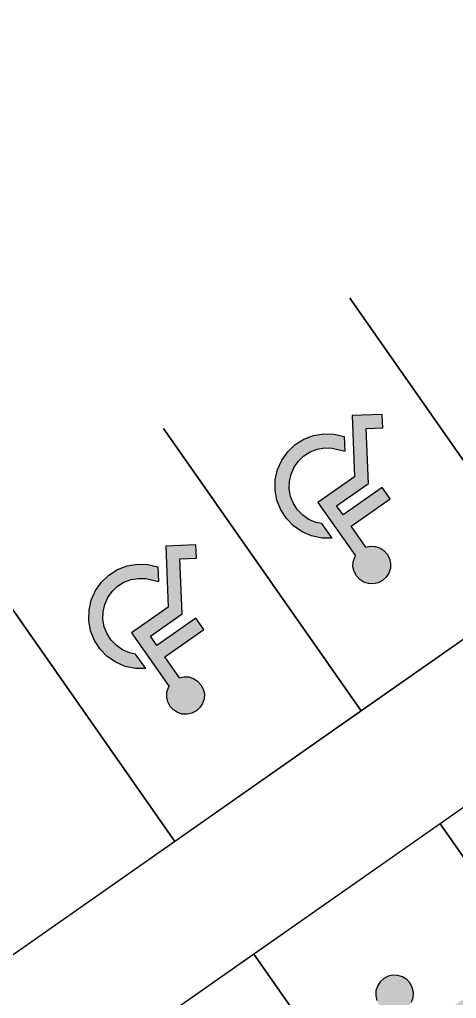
# Model space of a CAD drawing. Header units: millimetres. Extents: x 152904052 to 153933663, y 538271515 to 539240469.
# Drawn here: x 153312901 to 153319240, y 538631417 to 538645618 of the extents above; entities that cross this region are included whole.
import ezdxf

# ---------------------------------------------------------------- set-up
doc = ezdxf.new("R2010")
doc.units = ezdxf.units.MM
doc.layers.add('SCHM', color=9, linetype='Continuous')

msp = doc.modelspace()

# ---------------------------------------------------------------- hatches: boundary and pattern name
at = {"layer": 'SCHM'}
for points in [[(153318188.5, 538637914.1), (153318236.9, 538637861.3), (153318269.9, 538637797.9), (153318285.4, 538637728), (153318282.3, 538637656.5), (153318260.7, 538637588.2), (153318222.3, 538637527.9), (153318169.5, 538637479.5), (153318106, 538637446.5), (153318036.2, 538637431), (153317964.7, 538637434.1), (153317896.4, 538637455.6), (153317836.1, 538637494.1), (153317787.7, 538637546.8), (153317754.7, 538637610.3), (153317739.2, 538637680.2), (153317742.3, 538637751.7), (153317763.8, 538637819.9), (153317774.6, 538637836.8), (153317230.9, 538638613.2), (153317762.8, 538638985.7), (153317725.3, 538639871.8), (153318162.5, 538639890.4), (153318170.7, 538639695.7), (153317928.2, 538639685.5), (153317962, 538638887.3), (153317502.2, 538638565.4), (153317595.9, 538638431.6), (153318162.2, 538638828.1), (153318277.5, 538638663.5), (153317711.2, 538638267), (153317924.1, 538637962.9), (153317988.4, 538637977.2), (153318059.9, 538637974.1), (153318128.1, 538637952.6)], [(153317200, 538638323.2), (153317288.5, 538638304.8), (153317435.3, 538638095.1), (153317285.2, 538638096.2), (153317138.3, 538638126.8), (153317000.3, 538638185.7), (153316876.6, 538638270.6), (153316772, 538638378.2), (153316690.6, 538638504.2), (153316635.5, 538638643.8), (153316609, 538638791.5), (153316612.1, 538638941.5), (153316644.5, 538639088), (153316705.2, 538639225.2), (153316791.7, 538639347.8), (153316900.6, 538639451), (153317027.7, 538639530.8), (153317168, 538639584.1), (153317316, 538639608.7), (153317466, 538639603.7), (153317612, 538639569.3), (153317621, 538639356.7), (153317438.8, 538639399.6), (153317329.5, 538639403.3), (153317221.6, 538639385.4), (153317119.4, 538639346.6), (153317026.7, 538639288.4), (153316947.4, 538639213.2), (153316884.3, 538639123.8), (153316840.1, 538639023.8), (153316816.4, 538638917), (153316814.2, 538638807.6), (153316833.5, 538638700), (153316873.6, 538638598.3), (153316933, 538638506.4), (153317009.2, 538638428), (153317099.4, 538638366.1)], [(153315485.3, 538636021.3), (153315533.7, 538635968.5), (153315566.7, 538635905.1), (153315582.2, 538635835.2), (153315579.1, 538635763.7), (153315557.5, 538635695.4), (153315519.1, 538635635.1), (153315466.3, 538635586.7), (153315402.8, 538635553.7), (153315333, 538635538.2), (153315261.5, 538635541.3), (153315193.2, 538635562.8), (153315132.9, 538635601.3), (153315084.5, 538635654), (153315051.5, 538635717.5), (153315036, 538635787.4), (153315039.1, 538635858.9), (153315060.6, 538635927.1), (153315071.4, 538635944), (153314527.7, 538636720.4), (153315059.6, 538637092.9), (153315022.1, 538637979), (153315459.3, 538637997.6), (153315467.5, 538637802.9), (153315225, 538637792.6), (153315258.8, 538636994.5), (153314799, 538636672.6), (153314892.7, 538636538.8), (153315459, 538636935.3), (153315574.3, 538636770.7), (153315008, 538636374.2), (153315220.9, 538636070.1), (153315285.2, 538636084.4), (153315356.7, 538636081.3), (153315424.9, 538636059.7)], [(153314496.8, 538636430.4), (153314585.3, 538636412), (153314732.1, 538636202.3), (153314582, 538636203.4), (153314435.1, 538636234), (153314297.1, 538636292.9), (153314173.4, 538636377.8), (153314068.8, 538636485.4), (153313987.4, 538636611.4), (153313932.3, 538636751), (153313905.8, 538636898.7), (153313908.8, 538637048.7), (153313941.3, 538637195.2), (153314002, 538637332.4), (153314088.5, 538637455), (153314197.4, 538637558.2), (153314324.5, 538637638), (153314464.8, 538637691.3), (153314612.8, 538637715.9), (153314762.7, 538637710.9), (153314908.8, 538637676.5), (153314917.8, 538637463.9), (153314735.6, 538637506.8), (153314626.3, 538637510.5), (153314518.4, 538637492.5), (153314416.2, 538637453.8), (153314323.5, 538637395.6), (153314244.1, 538637320.4), (153314181.1, 538637231), (153314136.9, 538637131), (153314113.2, 538637024.2), (153314111, 538636914.8), (153314130.3, 538636807.2), (153314170.4, 538636705.5), (153314229.8, 538636613.6), (153314306, 538636535.2), (153314396.2, 538636473.3)], [(153318599.5, 538631573.7), (153318566.5, 538631637.2), (153318518.1, 538631690), (153318457.8, 538631728.4), (153318389.5, 538631749.9), (153318318, 538631753), (153318248.2, 538631737.6), (153318184.7, 538631704.5), (153318131.9, 538631656.2), (153318093.5, 538631595.8), (153318071.9, 538631527.5), (153318068.8, 538631456.1), (153318084.3, 538631386.2), (153318117.4, 538631322.7), (153318165.7, 538631269.9), (153318226.1, 538631231.5), (153318294.3, 538631210), (153318365.8, 538631206.8), (153318385.3, 538631211.2), (153318929, 538630434.7), (153319460.9, 538630807.2), (153320280.8, 538630468.8), (153320447.7, 538630873.3), (153320267.6, 538630947.6), (153320175, 538630723.2), (153319436.6, 538631028), (153318976.8, 538630706.1), (153318883.2, 538630839.8), (153319449.4, 538631236.3), (153319334.1, 538631401), (153318767.9, 538631004.5), (153318555, 538631308.5), (153318590.4, 538631364.1), (153318611.9, 538631432.3), (153318615, 538631503.8)]]:
    msp.add_hatch(color=256, dxfattribs=at).paths.add_polyline_path(points)

# ---------------------------------------------------------------- linework, layer by layer
for p, q in [((153318162.5, 538639890.4), (153317725.3, 538639871.8)), ((153317725.3, 538639871.8), (153317762.8, 538638985.7)), ((153318170.7, 538639695.7), (153318162.5, 538639890.4)), ((153317928.2, 538639685.5), (153318170.7, 538639695.7)), ((153317962, 538638887.3), (153317928.2, 538639685.5)), ((153316900.6, 538639451), (153317027.7, 538639530.8)), ((153317027.7, 538639530.8), (153317168, 538639584.1)), ((153317168, 538639584.1), (153317316, 538639608.7)), ((153317316, 538639608.7), (153317466, 538639603.7)), ((153317466, 538639603.7), (153317612, 538639569.3)), ((153317612, 538639569.3), (153317621, 538639356.7)), ((153316791.7, 538639347.8), (153316900.6, 538639451)), ((153317119.4, 538639346.6), (153317221.6, 538639385.4)), ((153317221.6, 538639385.4), (153317329.5, 538639403.3)), ((153317329.5, 538639403.3), (153317438.8, 538639399.6)), ((153317438.8, 538639399.6), (153317621, 538639356.7)), ((153316705.2, 538639225.2), (153316791.7, 538639347.8)), ((153316947.4, 538639213.2), (153317026.7, 538639288.4)), ((153317026.7, 538639288.4), (153317119.4, 538639346.6)), ((153316644.5, 538639088), (153316705.2, 538639225.2)), ((153316840.1, 538639023.8), (153316884.3, 538639123.8)), ((153316884.3, 538639123.8), (153316947.4, 538639213.2)), ((153316612.1, 538638941.5), (153316644.5, 538639088)), ((153316816.4, 538638917), (153316840.1, 538639023.8)), ((153317762.8, 538638985.7), (153317230.9, 538638613.2)), ((153316609, 538638791.5), (153316612.1, 538638941.5)), ((153316814.2, 538638807.6), (153316816.4, 538638917)), ((153317502.2, 538638565.4), (153317962, 538638887.3)), ((153318162.2, 538638828.1), (153317595.9, 538638431.6)), ((153318277.5, 538638663.5), (153318162.2, 538638828.1)), ((153316635.5, 538638643.8), (153316609, 538638791.5)), ((153316833.5, 538638700), (153316814.2, 538638807.6)), ((153316873.6, 538638598.3), (153316833.5, 538638700)), ((153316690.6, 538638504.2), (153316635.5, 538638643.8)), ((153316933, 538638506.4), (153316873.6, 538638598.3)), ((153317230.9, 538638613.2), (153317774.6, 538637836.8)), ((153317595.9, 538638431.6), (153317502.2, 538638565.4)), ((153317711.2, 538638267), (153318277.5, 538638663.5)), ((153316772, 538638378.2), (153316690.6, 538638504.2)), ((153317009.2, 538638428), (153316933, 538638506.4)), ((153317099.4, 538638366.1), (153317009.2, 538638428)), ((153316876.6, 538638270.6), (153316772, 538638378.2)), ((153317000.3, 538638185.7), (153316876.6, 538638270.6)), ((153317200, 538638323.2), (153317099.4, 538638366.1)), ((153317288.5, 538638304.8), (153317200, 538638323.2)), ((153317435.3, 538638095.1), (153317288.5, 538638304.8)), ((153317924.1, 538637962.9), (153317711.2, 538638267)), ((153317138.3, 538638126.8), (153317000.3, 538638185.7)), ((153317285.2, 538638096.2), (153317138.3, 538638126.8)), ((153315459.3, 538637997.6), (153315022.1, 538637979)), ((153315022.1, 538637979), (153315059.6, 538637092.9)), ((153315467.5, 538637802.9), (153315459.3, 538637997.6)), ((153317435.3, 538638095.1), (153317285.2, 538638096.2)), ((153317924.1, 538637962.9), (153317988.4, 538637977.2)), ((153317988.4, 538637977.2), (153318059.9, 538637974.1)), ((153318059.9, 538637974.1), (153318128.1, 538637952.6)), ((153317763.8, 538637819.9), (153317774.6, 538637836.8)), ((153318128.1, 538637952.6), (153318188.5, 538637914.1)), ((153318188.5, 538637914.1), (153318236.9, 538637861.3)), ((153318236.9, 538637861.3), (153318269.9, 538637797.9)), ((153314324.5, 538637638), (153314464.8, 538637691.3)), ((153314464.8, 538637691.3), (153314612.8, 538637715.9)), ((153314612.8, 538637715.9), (153314762.7, 538637710.9)), ((153314762.7, 538637710.9), (153314908.8, 538637676.5)), ((153315225, 538637792.6), (153315467.5, 538637802.9)), ((153315258.8, 538636994.5), (153315225, 538637792.6)), ((153317739.2, 538637680.2), (153317742.3, 538637751.7)), ((153317754.7, 538637610.3), (153317739.2, 538637680.2)), ((153317742.3, 538637751.7), (153317763.8, 538637819.9)), ((153318269.9, 538637797.9), (153318285.4, 538637728)), ((153318285.4, 538637728), (153318282.3, 538637656.5)), ((153314088.5, 538637455), (153314197.4, 538637558.2)), ((153314197.4, 538637558.2), (153314324.5, 538637638)), ((153314908.8, 538637676.5), (153314917.8, 538637463.9)), ((153317787.7, 538637546.8), (153317754.7, 538637610.3)), ((153317836.1, 538637494.1), (153317787.7, 538637546.8)), ((153318260.7, 538637588.2), (153318222.3, 538637527.9)), ((153318282.3, 538637656.5), (153318260.7, 538637588.2)), ((153314002, 538637332.4), (153314088.5, 538637455)), ((153314323.5, 538637395.6), (153314416.2, 538637453.8)), ((153314416.2, 538637453.8), (153314518.4, 538637492.5)), ((153314518.4, 538637492.5), (153314626.3, 538637510.5)), ((153314626.3, 538637510.5), (153314735.6, 538637506.8)), ((153314735.6, 538637506.8), (153314917.8, 538637463.9)), ((153317896.4, 538637455.6), (153317836.1, 538637494.1)), ((153317964.7, 538637434.1), (153317896.4, 538637455.6)), ((153318036.2, 538637431), (153317964.7, 538637434.1)), ((153318106, 538637446.5), (153318036.2, 538637431)), ((153318169.5, 538637479.5), (153318106, 538637446.5)), ((153318222.3, 538637527.9), (153318169.5, 538637479.5)), ((153313941.3, 538637195.2), (153314002, 538637332.4)), ((153314181.1, 538637231), (153314244.1, 538637320.4)), ((153314244.1, 538637320.4), (153314323.5, 538637395.6)), ((153313908.8, 538637048.7), (153313941.3, 538637195.2)), ((153314113.2, 538637024.2), (153314136.9, 538637131)), ((153314136.9, 538637131), (153314181.1, 538637231)), ((153313905.8, 538636898.7), (153313908.8, 538637048.7)), ((153314111, 538636914.8), (153314113.2, 538637024.2)), ((153315059.6, 538637092.9), (153314527.7, 538636720.4)), ((153314799, 538636672.6), (153315258.8, 538636994.5)), ((153313932.3, 538636751), (153313905.8, 538636898.7)), ((153314130.3, 538636807.2), (153314111, 538636914.8)), ((153315459, 538636935.3), (153314892.7, 538636538.8)), ((153315574.3, 538636770.7), (153315459, 538636935.3)), ((153313987.4, 538636611.4), (153313932.3, 538636751)), ((153314170.4, 538636705.5), (153314130.3, 538636807.2)), ((153314229.8, 538636613.6), (153314170.4, 538636705.5)), ((153314527.7, 538636720.4), (153315071.4, 538635944)), ((153315008, 538636374.2), (153315574.3, 538636770.7)), ((153314068.8, 538636485.4), (153313987.4, 538636611.4)), ((153314306, 538636535.2), (153314229.8, 538636613.6)), ((153314892.7, 538636538.8), (153314799, 538636672.6)), ((153314173.4, 538636377.8), (153314068.8, 538636485.4)), ((153314396.2, 538636473.3), (153314306, 538636535.2)), ((153314496.8, 538636430.4), (153314396.2, 538636473.3)), ((153314585.3, 538636412), (153314496.8, 538636430.4)), ((153314732.1, 538636202.3), (153314585.3, 538636412)), ((153314297.1, 538636292.9), (153314173.4, 538636377.8)), ((153314435.1, 538636234), (153314297.1, 538636292.9)), ((153315220.9, 538636070.1), (153315008, 538636374.2)), ((153314582, 538636203.4), (153314435.1, 538636234)), ((153314732.1, 538636202.3), (153314582, 538636203.4)), ((153315220.9, 538636070.1), (153315285.2, 538636084.4)), ((153315285.2, 538636084.4), (153315356.7, 538636081.3)), ((153315356.7, 538636081.3), (153315424.9, 538636059.7)), ((153315424.9, 538636059.7), (153315485.3, 538636021.3)), ((153315485.3, 538636021.3), (153315533.7, 538635968.5)), ((153315036, 538635787.4), (153315039.1, 538635858.9)), ((153315039.1, 538635858.9), (153315060.6, 538635927.1)), ((153315060.6, 538635927.1), (153315071.4, 538635944)), ((153315533.7, 538635968.5), (153315566.7, 538635905.1)), ((153315566.7, 538635905.1), (153315582.2, 538635835.2)), ((153315582.2, 538635835.2), (153315579.1, 538635763.7)), ((153315051.5, 538635717.5), (153315036, 538635787.4)), ((153315084.5, 538635654), (153315051.5, 538635717.5)), ((153315557.5, 538635695.4), (153315519.1, 538635635.1)), ((153315579.1, 538635763.7), (153315557.5, 538635695.4)), ((153315132.9, 538635601.3), (153315084.5, 538635654)), ((153315193.2, 538635562.8), (153315132.9, 538635601.3)), ((153315261.5, 538635541.3), (153315193.2, 538635562.8)), ((153315402.8, 538635553.7), (153315333, 538635538.2)), ((153315466.3, 538635586.7), (153315402.8, 538635553.7)), ((153315519.1, 538635635.1), (153315466.3, 538635586.7)), ((153315333, 538635538.2), (153315261.5, 538635541.3)), ((153318248.2, 538631737.6), (153318184.7, 538631704.5)), ((153318318, 538631753), (153318248.2, 538631737.6)), ((153318389.5, 538631749.9), (153318318, 538631753)), ((153318457.8, 538631728.4), (153318389.5, 538631749.9)), ((153318518.1, 538631690), (153318457.8, 538631728.4)), ((153318093.5, 538631595.8), (153318071.9, 538631527.5)), ((153318131.9, 538631656.2), (153318093.5, 538631595.8)), ((153318184.7, 538631704.5), (153318131.9, 538631656.2)), ((153318566.5, 538631637.2), (153318518.1, 538631690)), ((153318599.5, 538631573.7), (153318566.5, 538631637.2)), ((153318615, 538631503.8), (153318599.5, 538631573.7)), ((153318071.9, 538631527.5), (153318068.8, 538631456.1)), ((153318068.8, 538631456.1), (153318084.3, 538631386.2)), ((153318590.4, 538631364.1), (153318611.9, 538631432.3)), ((153318611.9, 538631432.3), (153318615, 538631503.8))]:
    msp.add_line(p, q, dxfattribs=at)
at = {"layer": 'SCHM', "ltscale": 0.0008}
msp.add_lwpolyline([(153216152.1, 538568920.6, -1), (153218404.8, 538570497.9), (153220541.3, 538567446.6), (153331372.6, 538645051.5), (153329236, 538648102.8, -1), (153331488.7, 538649680.2), (153336909, 538641939.2, -1), (153334656.3, 538640361.8), (153332519.8, 538643413.2), (153221688.5, 538565808.3), (153223825.1, 538562756.9, -1), (153221572.4, 538561179.6)], format="xyb", close=True, dxfattribs=at)
at = {"layer": 'SCHM'}
for points in [[(153320394.9, 538643469.2), (153323262.7, 538639373.4), (153320559.5, 538637480.6), (153317691.7, 538641576.4)], [(153317691.7, 538641576.4), (153320559.5, 538637480.6), (153317856.3, 538635587.8), (153314988.5, 538639683.6)], [(153314988.5, 538639683.6), (153317856.3, 538635587.8), (153315153.1, 538633695), (153312285.3, 538637790.8)], [(153312285.3, 538637790.8), (153315153.1, 538633695), (153312449.9, 538631802.2), (153309582.1, 538635898)], [(153324574.2, 538631747.1), (153321706.4, 538635842.8), (153319003.2, 538633950), (153321871, 538629854.3)], [(153321871, 538629854.3), (153319003.2, 538633950), (153316300, 538632057.2), (153319167.8, 538627961.4)], [(153319167.8, 538627961.4), (153316300, 538632057.2), (153313596.8, 538630164.4), (153316464.6, 538626068.6)]]:
    msp.add_lwpolyline(points, dxfattribs=at)

doc.saveas('drawing.dxf')
